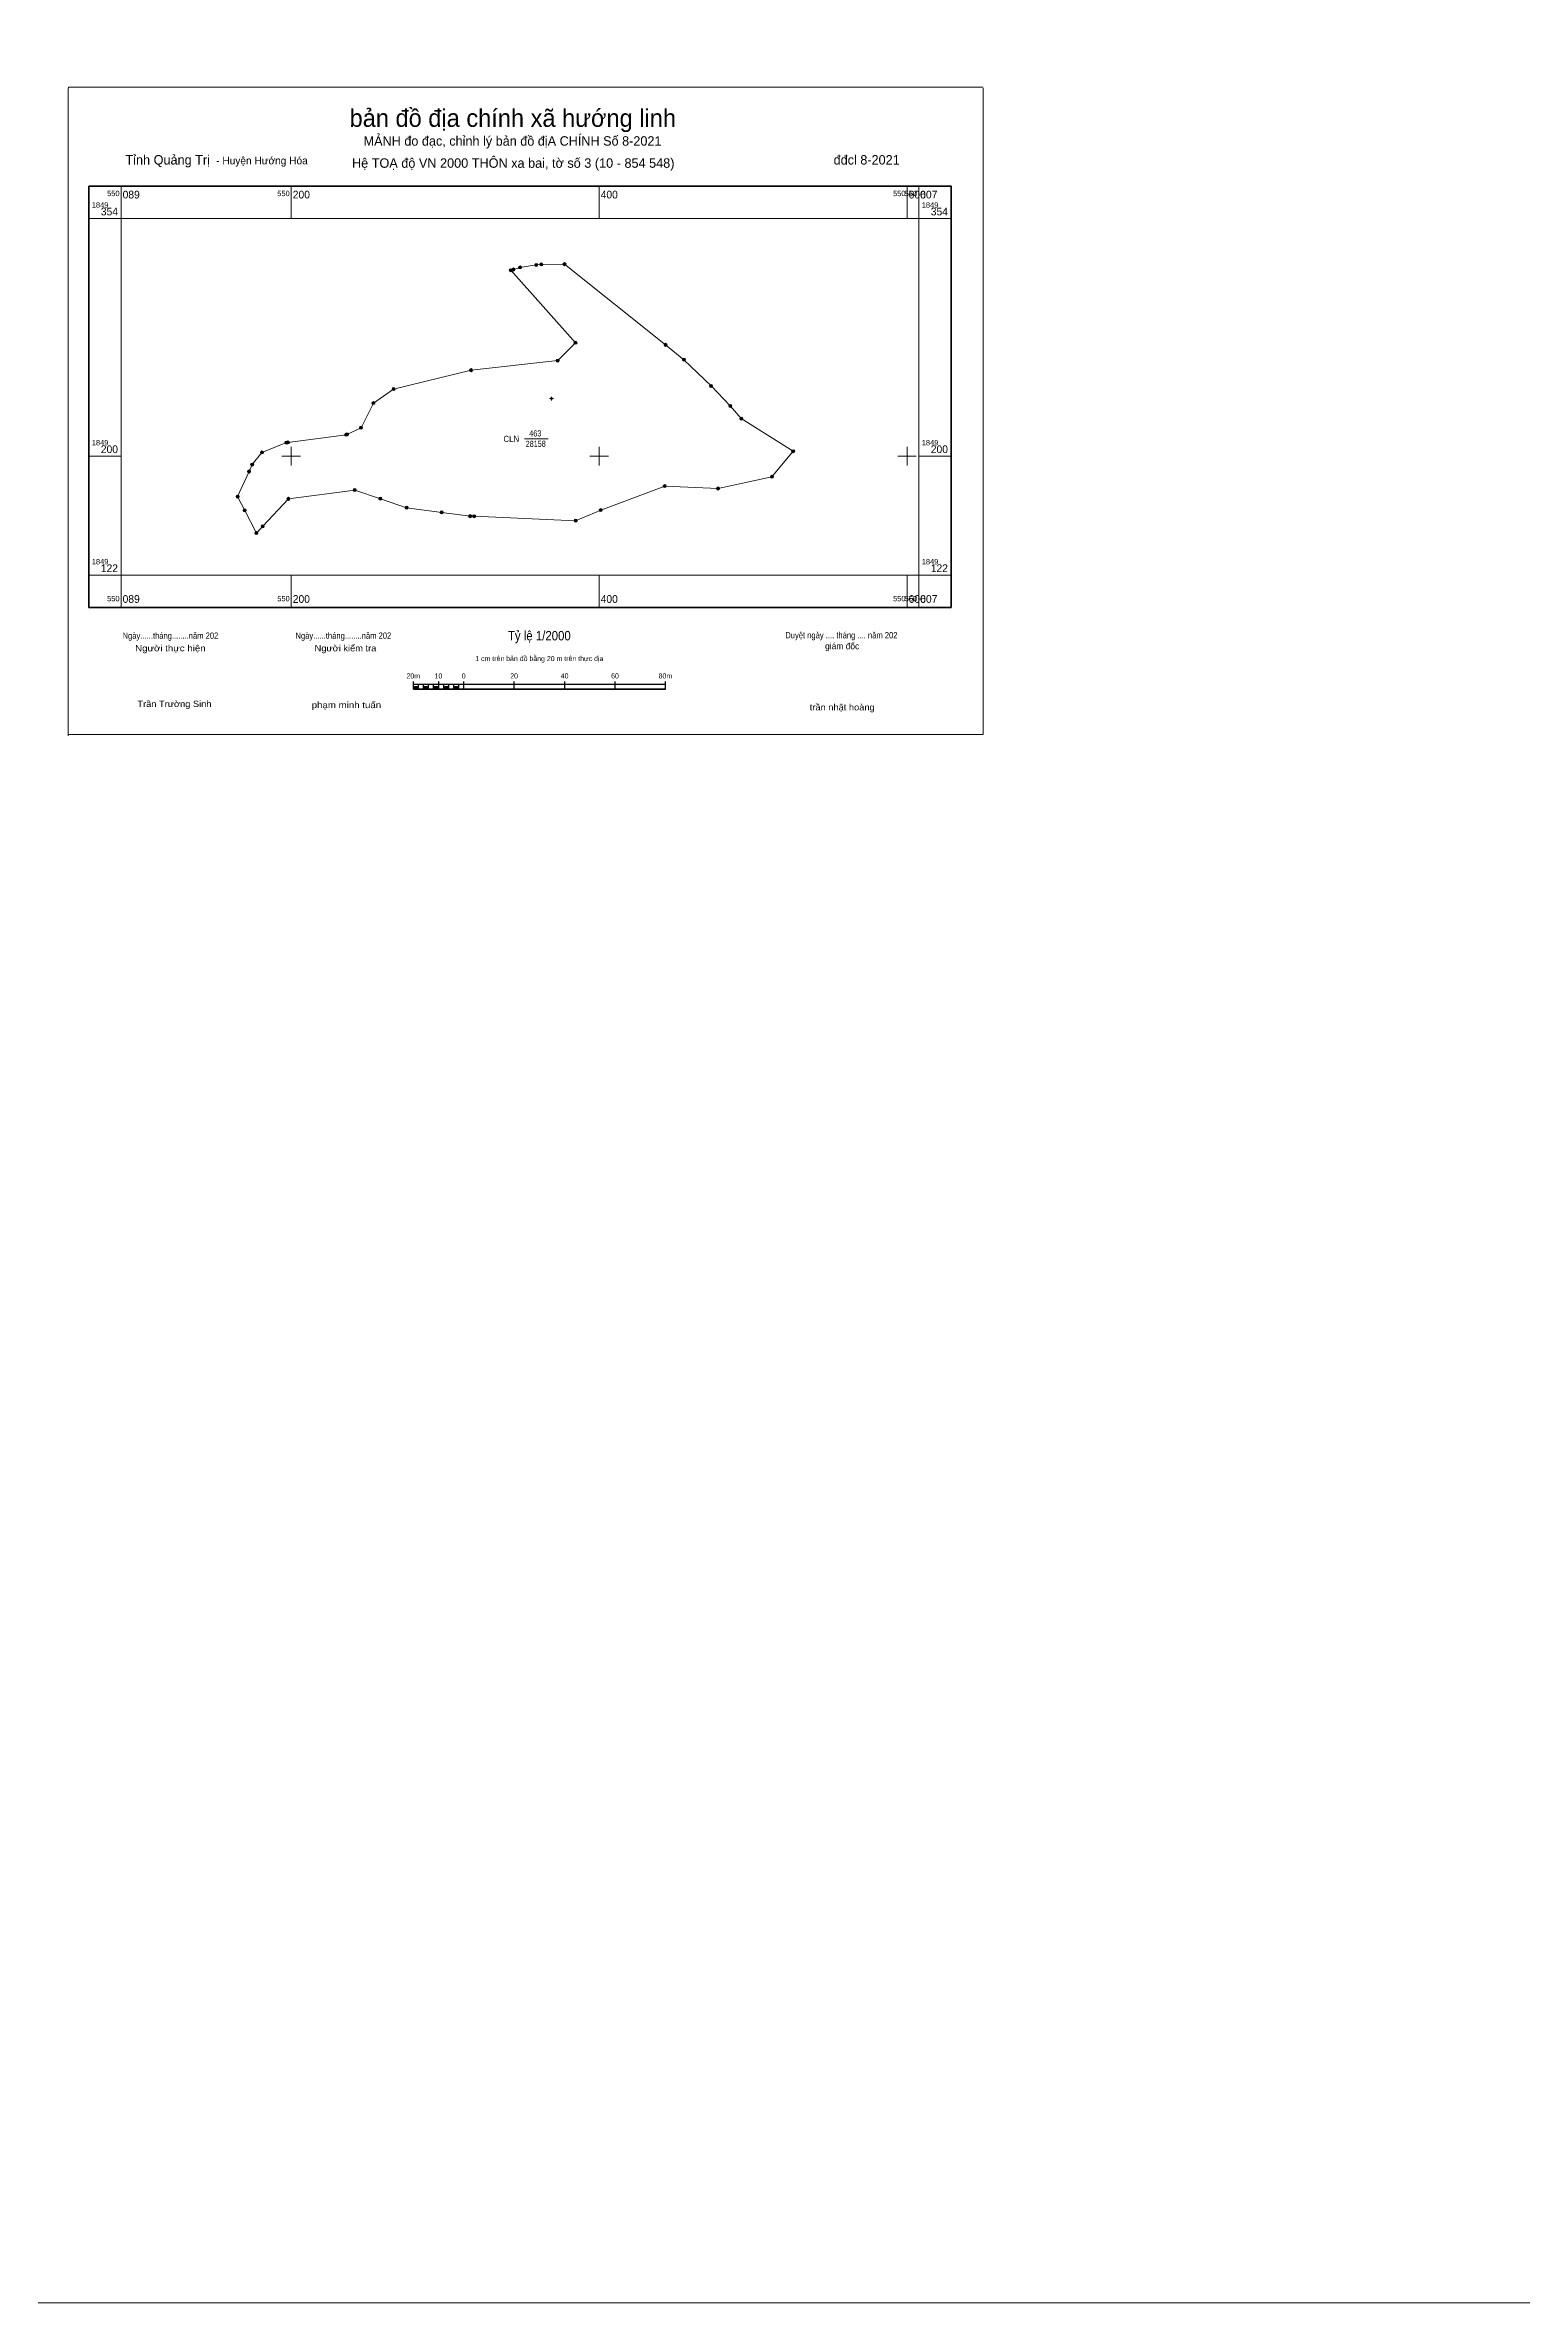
# Model space of a CAD drawing. Header units: metres. Extents: x 548000 to 554000, y 1848000 to 1854000.
# Drawn here: x 550040 to 551000, y 1848000 to 1849467 of the extents above; entities that cross this region are included whole.
import ezdxf
from ezdxf.enums import TextEntityAlignment as Align

# ---------------------------------------------------------------- set-up
doc = ezdxf.new("R2010")
doc.units = ezdxf.units.M
doc.header["$LTSCALE"] = 1.6
for name, color, linetype, lineweight in [('1', 7, 'Continuous', 13), ('10', 7, 'Continuous', 13), ('11', 7, 'Continuous', 13), ('2', 7, 'Continuous', 25), ('63', 7, 'Continuous', 13)]:
    doc.layers.add(name, color=color, linetype=linetype, lineweight=lineweight)

msp = doc.modelspace()

# ---------------------------------------------------------------- hatches: boundary and pattern name
at = {"layer": '11'}
msp.add_hatch(color=256, dxfattribs=at).paths.add_polyline_path([(550369.23, 1849237.39, 1), (550368.93, 1849237.39, 1)])
at = {"layer": '2'}
for points in [[(550279.4, 1849048.62), (550282.67, 1849048.62), (550282.67, 1849050.26), (550279.4, 1849050.26)], [(550285.95, 1849048.62), (550289.22, 1849048.62), (550289.22, 1849050.26), (550285.95, 1849050.26)], [(550292.5, 1849048.62), (550295.77, 1849048.62), (550295.77, 1849050.26), (550292.5, 1849050.26)], [(550299.05, 1849048.62), (550302.33, 1849048.62), (550302.33, 1849050.26), (550299.05, 1849050.26)], [(550305.6, 1849048.62), (550308.88, 1849048.62), (550308.88, 1849050.26), (550305.6, 1849050.26)]]:
    msp.add_hatch(color=256, dxfattribs=at).paths.add_polyline_path(points)
at = {"layer": '63'}
for points in [[(550343.638, 1849320.758, 1), (550341.638, 1849320.758, 1)], [(550345.33, 1849321.28, 1), (550343.33, 1849321.28, 1)], [(550349.65, 1849322.62, 1), (550347.65, 1849322.62, 1)], [(550360.14, 1849324.27, 1), (550358.14, 1849324.27, 1)], [(550363.4, 1849324.64, 1), (550361.4, 1849324.64, 1)], [(550378.53, 1849324.78, 1), (550376.53, 1849324.78, 1)], [(550374.12, 1849262.08, 1), (550372.12, 1849262.08, 1)], [(550385.64, 1849273.72, 1), (550383.64, 1849273.72, 1)], [(550444.15, 1849272.32, 1), (550442.15, 1849272.32, 1)], [(550456.1, 1849262.68, 1), (550454.1, 1849262.68, 1)], [(550317.79, 1849255.86, 1), (550315.79, 1849255.86, 1)], [(550473.72, 1849245.6, 1), (550471.72, 1849245.6, 1)], [(550254.34, 1849234.46, 1), (550252.34, 1849234.46, 1)], [(550267.46, 1849243.59, 1), (550265.46, 1849243.59, 1)], [(550486.16, 1849232.66, 1), (550484.16, 1849232.66, 1)], [(550246.36, 1849218.48, 1), (550244.36, 1849218.48, 1)], [(550493.31, 1849224.39, 1), (550491.31, 1849224.39, 1)], [(550181.96, 1849202.41, 1), (550179.96, 1849202.41, 1)], [(550197.88, 1849208.78, 1), (550195.88, 1849208.78, 1)], [(550198.8, 1849208.9, 1), (550196.8, 1849208.9, 1)], [(550236.66, 1849213.91, 1), (550234.66, 1849213.91, 1)], [(550237.21, 1849214.17, 1), (550235.21, 1849214.17, 1)], [(550527.05, 1849203.2, 1), (550525.05, 1849203.2, 1)], [(550527.05, 1849203.2, 1), (550525.05, 1849203.2, 1)], [(550173.6, 1849190.05, 1), (550171.6, 1849190.05, 1)], [(550175.63, 1849194.51, 1), (550173.63, 1849194.51, 1)], [(550513.28, 1849186.61, 1), (550511.28, 1849186.61, 1)], [(550166.18, 1849173.69, 1), (550164.18, 1849173.69, 1)], [(550199.18, 1849172.26, 1), (550197.18, 1849172.26, 1)], [(550242.24, 1849178, 1), (550240.24, 1849178, 1)], [(550258.92, 1849172.32, 1), (550256.92, 1849172.32, 1)], [(550443.62, 1849180.54, 1), (550441.62, 1849180.54, 1)], [(550478.28, 1849178.96, 1), (550476.28, 1849178.96, 1)], [(550170.79, 1849164.73, 1), (550168.79, 1849164.73, 1)], [(550275.96, 1849166.51, 1), (550273.96, 1849166.51, 1)], [(550298.76, 1849163.47, 1), (550296.76, 1849163.47, 1)], [(550317.21, 1849161.01, 1), (550315.21, 1849161.01, 1)], [(550319.82, 1849160.9, 1), (550317.82, 1849160.9, 1)], [(550385.73, 1849158.07, 1), (550383.73, 1849158.07, 1)], [(550402.07, 1849164.95, 1), (550400.07, 1849164.95, 1)], [(550178.38, 1849150, 1), (550176.38, 1849150, 1)], [(550182.51, 1849154.42, 1), (550180.51, 1849154.42, 1)]]:
    msp.add_hatch(color=256, dxfattribs=at).paths.add_polyline_path(points)

# ---------------------------------------------------------------- linework, layer by layer
at = {"layer": '1'}
for p, q in [((550055.35, 1849439.73), (550649.35, 1849439.73)), ((550649.35, 1849439.1), (550649.35, 1849019.1)), ((550351.48, 1849211.24), (550366.99, 1849211.24)), ((550649.35, 1849019.09), (550055.35, 1849019.09))]:
    msp.add_line(p, q, dxfattribs=at)
msp.add_lwpolyline([(550055.17, 1849018.34), (550055.17, 1849438.34), (550055.35, 1849439.73)], dxfattribs=at)
at = {"layer": '10'}
msp.add_lwpolyline([(550526.05, 1849203.2), (550492.31, 1849224.39), (550485.16, 1849232.66), (550472.72, 1849245.6), (550455.1, 1849262.68), (550443.15, 1849272.32), (550377.53, 1849324.78), (550362.4, 1849324.64), (550359.14, 1849324.27), (550348.65, 1849322.62), (550344.33, 1849321.28), (550342.64, 1849320.76), (550384.64, 1849273.72), (550373.12, 1849262.08), (550316.79, 1849255.86), (550266.46, 1849243.59), (550253.34, 1849234.46), (550245.36, 1849218.48), (550236.21, 1849214.17), (550235.66, 1849213.91), (550197.8, 1849208.9), (550196.88, 1849208.78), (550180.96, 1849202.41), (550174.63, 1849194.51), (550172.6, 1849190.05), (550165.18, 1849173.69), (550169.79, 1849164.73), (550177.38, 1849150), (550181.51, 1849154.42), (550198.18, 1849172.26), (550241.24, 1849178), (550257.92, 1849172.32), (550274.96, 1849166.51), (550297.76, 1849163.47), (550316.21, 1849161.01), (550318.82, 1849160.9), (550384.73, 1849158.07), (550401.07, 1849164.95), (550442.62, 1849180.54), (550477.28, 1849178.96), (550512.28, 1849186.61)], close=True, dxfattribs=at)
at = {"layer": '11'}
for p, q in [((550368.45, 1849237.39), (550367.83, 1849237.39)), ((550369.08, 1849238.64), (550369.08, 1849238.02)), ((550369.08, 1849236.76), (550369.08, 1849236.14)), ((550370.33, 1849237.39), (550369.7, 1849237.39))]:
    msp.add_line(p, q, dxfattribs=at)
msp.add_lwpolyline([(550369.08, 1849238.02), (550368.45, 1849237.39), (550369.08, 1849236.76), (550369.7, 1849237.39)], close=True, dxfattribs=at)
msp.add_circle((550369.08, 1849237.39), 0.15, dxfattribs=at)
at = {"layer": '2'}
for p, q in [((550279.4, 1849048.62), (550279.4, 1849053.53)), ((550279.4, 1849051.9), (550443.19, 1849051.9)), ((550282.67, 1849048.62), (550282.67, 1849051.9)), ((550285.95, 1849048.62), (550285.95, 1849051.9)), ((550289.22, 1849048.62), (550289.22, 1849051.9)), ((550292.5, 1849048.62), (550292.5, 1849051.9)), ((550295.77, 1849048.62), (550295.77, 1849053.53)), ((550299.05, 1849048.62), (550299.05, 1849051.9)), ((550302.33, 1849048.62), (550302.33, 1849051.9)), ((550305.6, 1849048.62), (550305.6, 1849051.9)), ((550308.88, 1849048.62), (550308.88, 1849051.9)), ((550312.15, 1849048.62), (550312.15, 1849053.53)), ((550344.91, 1849048.62), (550344.91, 1849053.53)), ((550377.67, 1849048.62), (550377.67, 1849053.53)), ((550410.43, 1849048.62), (550410.43, 1849053.53)), ((550443.19, 1849048.62), (550443.19, 1849053.53))]:
    msp.add_line(p, q, dxfattribs=at)
at = {"layer": '2', "lineweight": 53}
msp.add_line((550279.4, 1849048.62), (550443.19, 1849048.62), dxfattribs=at)
at = {"layer": '2', "lineweight": 13}
for points in [[(550279.4, 1849048.62), (550282.67, 1849048.62), (550282.67, 1849050.26), (550279.4, 1849050.26)], [(550285.95, 1849048.62), (550289.22, 1849048.62), (550289.22, 1849050.26), (550285.95, 1849050.26)], [(550292.5, 1849048.62), (550295.77, 1849048.62), (550295.77, 1849050.26), (550292.5, 1849050.26)], [(550299.05, 1849048.62), (550302.33, 1849048.62), (550302.33, 1849050.26), (550299.05, 1849050.26)], [(550305.6, 1849048.62), (550308.88, 1849048.62), (550308.88, 1849050.26), (550305.6, 1849050.26)]]:
    msp.add_lwpolyline(points, close=True, dxfattribs=at)
at = {"layer": '63'}
for p, q in [((550089.47, 1849354.46), (550089.47, 1849375.46)), ((550200, 1849354.46), (550200, 1849375.46)), ((550400, 1849354.46), (550400, 1849375.46)), ((550600, 1849354.46), (550600, 1849375.46)), ((550607.57, 1849354.46), (550607.57, 1849375.46)), ((550089.47, 1849354.46), (550068.47, 1849354.46)), ((550607.57, 1849354.46), (550628.57, 1849354.46)), ((550200, 1849194), (550200, 1849206)), ((550400, 1849194), (550400, 1849206)), ((550600, 1849194), (550600, 1849206)), ((550089.47, 1849200), (550068.47, 1849200)), ((550194, 1849200), (550206, 1849200)), ((550394, 1849200), (550406, 1849200)), ((550594, 1849200), (550606, 1849200)), ((550607.57, 1849200), (550628.57, 1849200)), ((550089.47, 1849122.68), (550068.47, 1849122.68)), ((550089.47, 1849122.68), (550089.47, 1849101.68)), ((550200, 1849122.68), (550200, 1849101.68)), ((550400, 1849122.68), (550400, 1849101.68)), ((550600, 1849122.68), (550600, 1849101.68)), ((550607.57, 1849122.68), (550607.57, 1849101.68)), ((550607.57, 1849122.68), (550628.57, 1849122.68))]:
    msp.add_line(p, q, dxfattribs=at)
for points in [[(548000, 1854000), (554000, 1854000), (554000, 1848000), (548000, 1848000)], [(550089.47, 1849354.46), (550607.57, 1849354.46), (550607.57, 1849122.68), (550089.47, 1849122.68)]]:
    msp.add_lwpolyline(points, close=True, dxfattribs=at)
at = {"layer": '63', "lineweight": 70}
msp.add_lwpolyline([(550068.47, 1849375.46), (550628.57, 1849375.46), (550628.57, 1849101.68), (550068.47, 1849101.68)], close=True, dxfattribs=at)
at = {"layer": '63'}
for centre in [(550342.638, 1849320.758), (550344.33, 1849321.28), (550348.65, 1849322.62), (550359.14, 1849324.27), (550362.4, 1849324.64), (550377.53, 1849324.78), (550373.12, 1849262.08), (550384.64, 1849273.72), (550443.15, 1849272.32), (550455.1, 1849262.68), (550316.79, 1849255.86), (550472.72, 1849245.6), (550253.34, 1849234.46), (550266.46, 1849243.59), (550485.16, 1849232.66), (550245.36, 1849218.48), (550492.31, 1849224.39), (550180.96, 1849202.41), (550196.88, 1849208.78), (550197.8, 1849208.9), (550235.66, 1849213.91), (550236.21, 1849214.17), (550526.05, 1849203.2), (550526.05, 1849203.2), (550172.6, 1849190.05), (550174.63, 1849194.51), (550512.28, 1849186.61), (550165.18, 1849173.69), (550198.18, 1849172.26), (550241.24, 1849178), (550257.92, 1849172.32), (550442.62, 1849180.54), (550477.28, 1849178.96), (550169.79, 1849164.73), (550274.96, 1849166.51), (550297.76, 1849163.47), (550316.21, 1849161.01), (550318.82, 1849160.9), (550384.73, 1849158.07), (550401.07, 1849164.95), (550177.38, 1849150), (550181.51, 1849154.42)]:
    msp.add_circle(centre, 1, dxfattribs=at)

# ---------------------------------------------------------------- texts
at = {"layer": '1'}
for s, width, p in [('463', 0.85, (550358.551, 1849212.785)), ('CLN', 0.95, (550342.981, 1849209.267)), ('28158', 0.85, (550358.826, 1849205.999))]:
    msp.add_text(s, height=4, rotation=0.53, dxfattribs=dict(at, width=width)).set_placement(p, align=Align.CENTER)
at = {"layer": '2'}
for s, height, p in [('bản đồ địa chính xã hướng linh', 11.46, (550343.915, 1849413.99)), ('MẢNH đo đạc, chỉnh lý bản đồ địA CHÍNH Số 8-2021', 6.139, (550343.75, 1849401.75)), ('Hệ TOẠ độ VN 2000 THÔN xa bai, tờ số 3 (10 - 854 548)', 6.156, (550344.21, 1849387.39)), ('1 cm trên bản đồ bằng 20 m trên thực địa', 3.275, (550361.15, 1849066.83)), ('giám đốc', 4.094, (550557.855, 1849074.51))]:
    msp.add_text(s, height=height, dxfattribs=at).set_placement(p, align=Align.CENTER)
for s, height, p in [('Tỉnh Quảng Trị ', 6.156, (550092.31, 1849389.47)), ('- Huyện Hướng Hóa', 4.912, (550151.27, 1849389.63))]:
    msp.add_text(s, height=height, dxfattribs=at).set_placement(p)
msp.add_text(' đđcl 8-2021', height=6.14, dxfattribs=at).set_placement((550595.23, 1849389.47), align=Align.RIGHT)
for s, height, width, p in [('Ngày......tháng........năm 202', 4.094, 0.9, (550121.535, 1849081.31)), ('Ngày......tháng........năm 202', 4.094, 0.9, (550233.855, 1849081.31)), ('Tỷ lệ 1/2000', 6.158, 0.9, (550361.16, 1849080.27)), ('Duyệt ngày .... tháng .... năm 202', 4.094, 0.9, (550557.36, 1849081.59)), ('Người thực hiện', 4.094, 1.15, (550121.505, 1849073.15)), ('Người kiểm tra', 4.094, 1.1, (550235.24, 1849073.15)), ('20m', 3.275, 0.95, (550279.25, 1849055.55)), ('10', 3.275, 0.95, (550295.65, 1849055.55)), ('0', 3.275, 0.9, (550312.02, 1849055.55)), ('20', 3.275, 0.95, (550344.77, 1849055.55)), ('40', 3.275, 0.95, (550377.57, 1849055.55)), ('60', 3.275, 0.95, (550410.29, 1849055.55)), ('80m', 3.275, 0.95, (550443.05, 1849055.55)), ('Trần Trường Sinh', 4.094, 1.1, (550124.14, 1849036.99)), ('phạm minh tuấn', 4.094, 1.15, (550235.85, 1849036.27)), ('trần nhật hoàng', 4.094, 1.1, (550557.9, 1849034.79))]:
    msp.add_text(s, height=height, dxfattribs=dict(at, width=width)).set_placement(p, align=Align.CENTER)
at = {"layer": '63'}
for s, height, p in [('1849', 3.5, (550070.47, 1849361.46)), ('089', 5, (550090.47, 1849367.46)), ('200', 5, (550201, 1849367.46)), ('400', 5, (550401, 1849367.46)), ('600', 5, (550601, 1849367.46)), ('607', 5, (550608.57, 1849367.46)), ('1849', 3.5, (550609.57, 1849361.46)), ('1849', 3.5, (550070.47, 1849207)), ('1849', 3.5, (550609.57, 1849207)), ('1849', 3.5, (550070.47, 1849129.68)), ('1849', 3.5, (550609.57, 1849129.68)), ('089', 5, (550090.47, 1849104.68)), ('200', 5, (550201, 1849104.68)), ('400', 5, (550401, 1849104.68)), ('600', 5, (550601, 1849104.68)), ('607', 5, (550608.57, 1849104.68))]:
    msp.add_text(s, height=height, dxfattribs=at).set_placement(p)
for s, height, p in [('550', 3.5, (550088.48, 1849368.96)), ('550', 3.5, (550199.01, 1849368.96)), ('550', 3.5, (550599.01, 1849368.96)), ('550', 3.5, (550606.58, 1849368.96)), ('354', 5, (550087.48, 1849356.46)), ('354', 5, (550626.58, 1849356.46)), ('200', 5, (550087.47, 1849202)), ('200', 5, (550626.58, 1849202)), ('122', 5, (550087.48, 1849124.68)), ('122', 5, (550626.58, 1849124.68)), ('550', 3.5, (550088.48, 1849105.68)), ('550', 3.5, (550199.01, 1849105.68)), ('550', 3.5, (550599.01, 1849105.68)), ('550', 3.5, (550606.58, 1849105.68))]:
    msp.add_text(s, height=height, dxfattribs=at).set_placement(p, align=Align.RIGHT)

doc.saveas('drawing.dxf')
